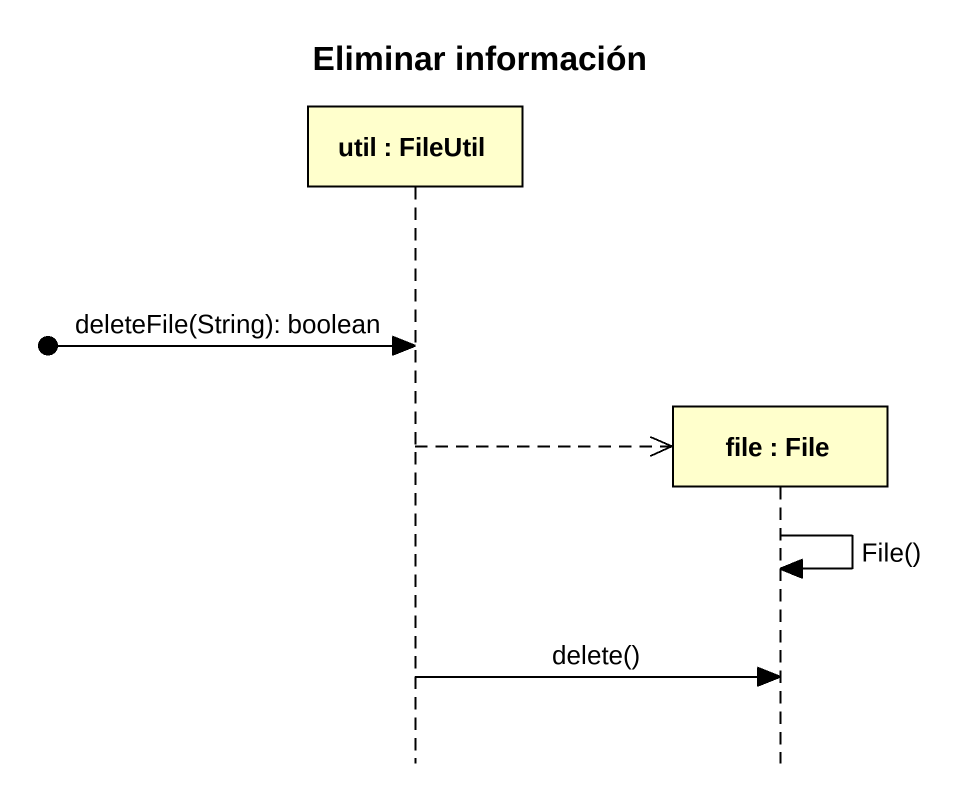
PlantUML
@startuml
title Eliminar información
hide footbox
participant "util : FileUtil" as util
participant "file : File" as file_

[o-> util : deleteFile(String): boolean
util -->> file_ **
file_ -> file_ : File()
util -> file_ : delete()
@enduml
